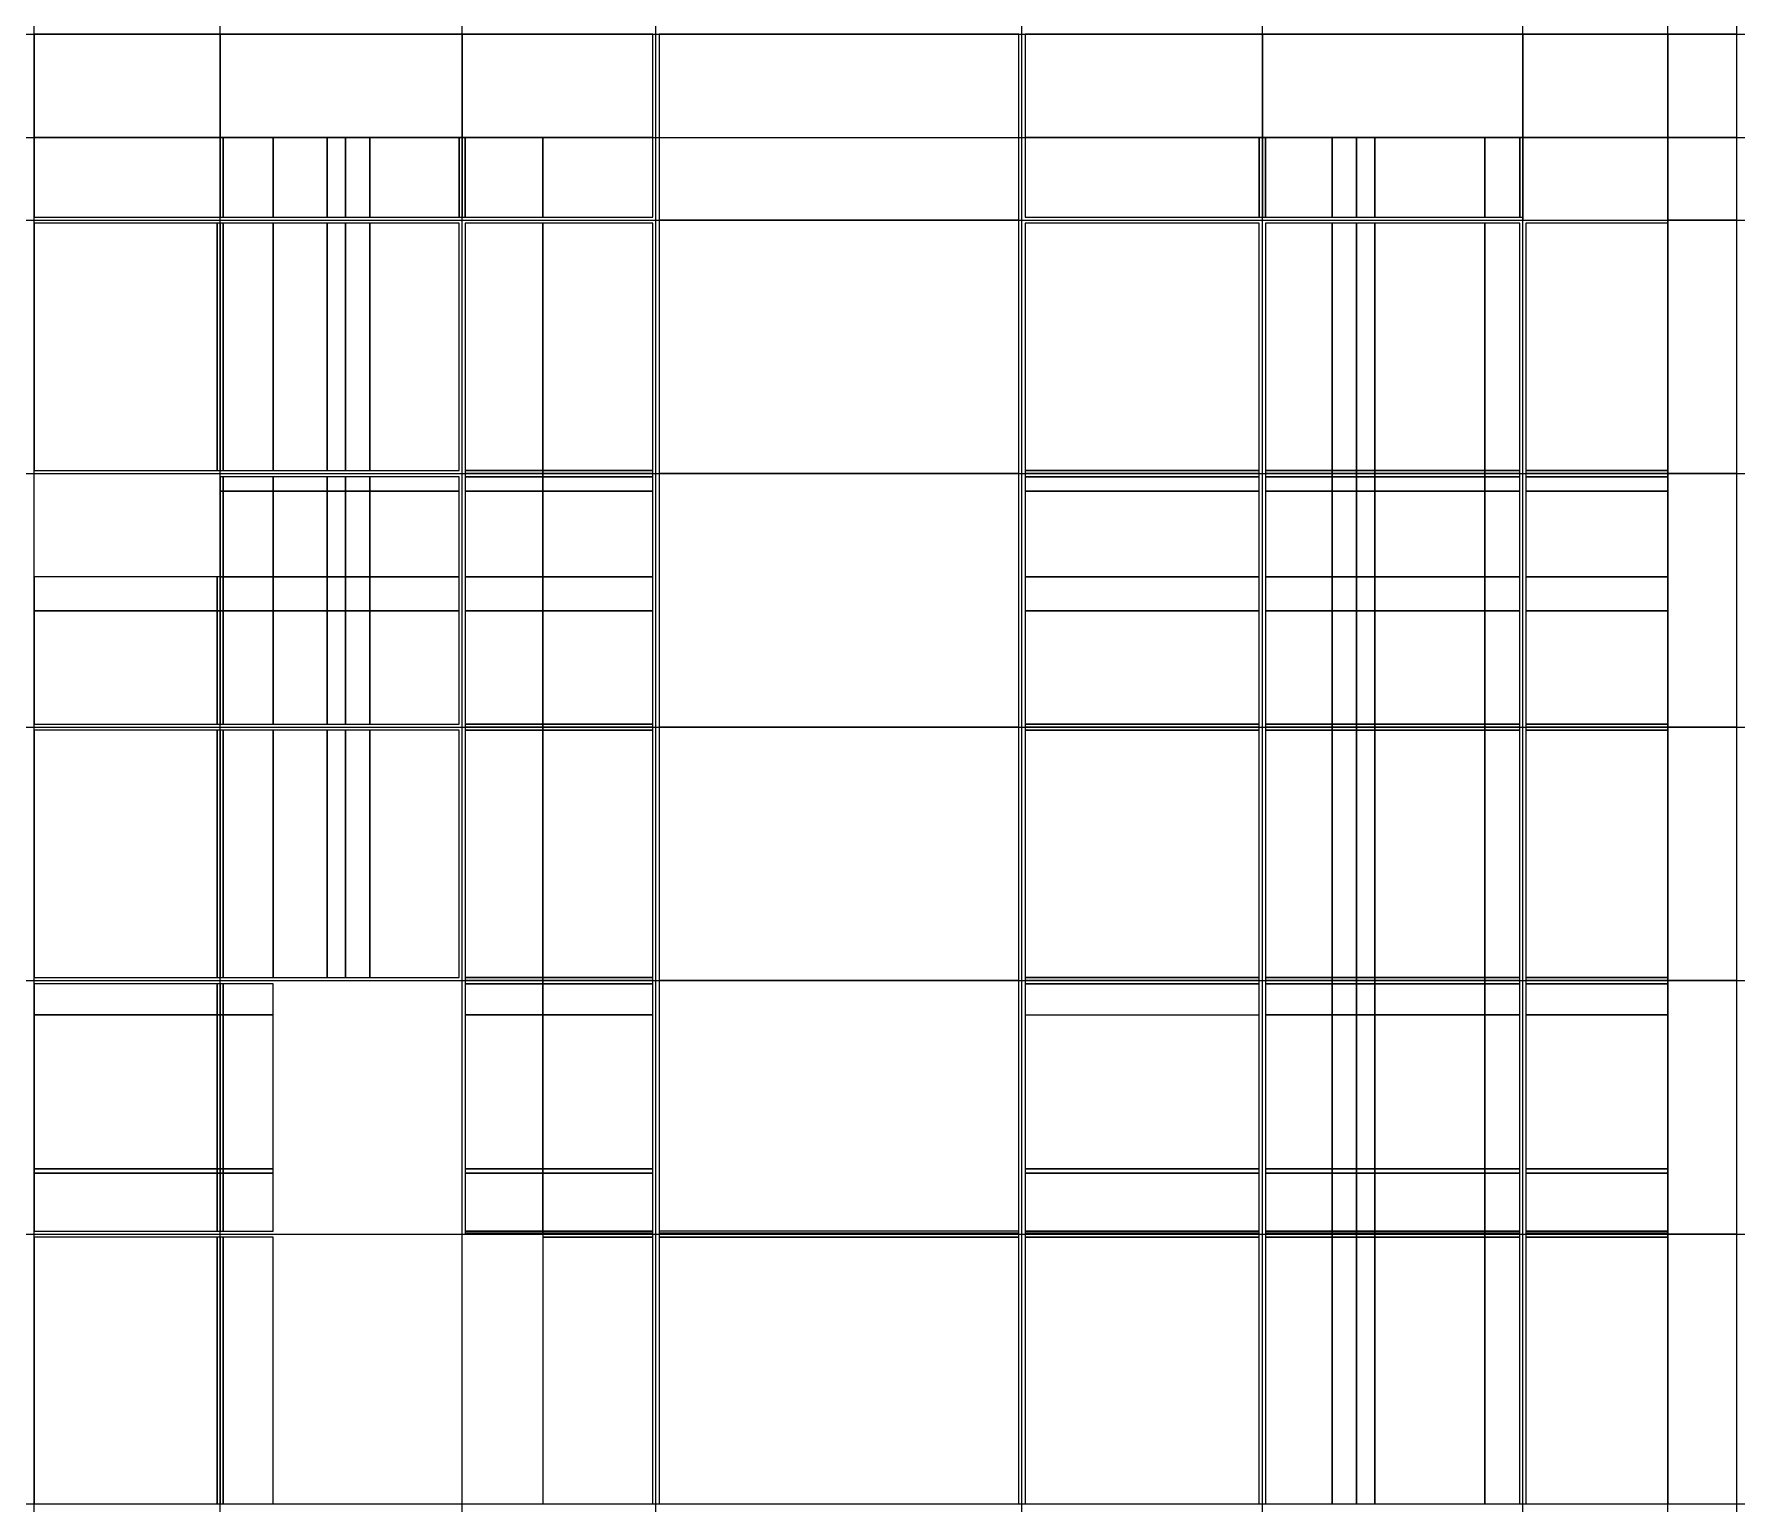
# Model space of a CAD drawing. Extents: x 0 to 55.8, y 0 to 48.2.
import ezdxf

# ---------------------------------------------------------------- set-up
doc = ezdxf.new("R2010")
doc.units = 0
doc.header["$MEASUREMENT"] = 0
doc.layers.add('grid1', color=5, linetype='CONTINUOUS')
doc.layers.add('slabs_blocks', color=1, linetype='CONTINUOUS')

msp = doc.modelspace()

# ---------------------------------------------------------------- linework, layer by layer
at = {"layer": 'grid1', "linetype": 'ByBlock'}
for p, direction in [((20.4708, 48.159, 4.7752), (1, 0)), ((0, 48.159, 4.7752), (0, 1)), ((6.096, 48.159, 4.7752), (0, 1)), ((14.0208, 48.159, 4.7752), (0, 1)), ((20.3708, 48.159, 4.7752), (0, 1)), ((32.3596, 48.159, 4.7752), (0, 1)), ((40.2336, 48.159, 4.7752), (0, 1)), ((48.768, 48.159, 4.7752), (0, 1)), ((53.52, 48.159, 4.7752), (0, 1)), ((55.7784, 0, 4.7752), (0, 1)), ((20.4708, 44.77, 4.7752), (1, 0)), ((20.4708, 42.063, 4.7752), (1, 0)), ((20.4708, 33.757, 4.7752), (1, 0)), ((20.4708, 25.451, 4.7752), (1, 0)), ((20.4708, 17.145, 4.7752), (1, 0)), ((20.4708, 8.839, 4.7752), (1, 0)), ((20.4708, 0, 4.7752), (1, 0))]:
    msp.add_xline(p, direction, dxfattribs=at)
at = {"layer": 'slabs_blocks', "color": 2}
for points in [[(0, 44.77, 4.4196), (6.096, 44.77, 4.4196), (6.096, 48.159, 4.4196), (0, 48.159, 4.4196)], [(6.096, 44.77, 4.4196), (14.0208, 44.77, 4.4196), (14.0208, 48.159, 4.4196), (6.096, 48.159, 4.4196)], [(14.0208, 44.77, 4.4196), (20.2708, 44.77, 4.4196), (20.2708, 48.159, 4.4196), (14.0208, 48.159, 4.4196)], [(20.4708, 42.063, 4.4196), (32.2596, 42.063, 4.4196), (32.2596, 48.159, 4.4196), (20.4708, 48.159, 4.4196)], [(32.4596, 44.77, 4.4196), (40.2336, 44.77, 4.7752), (40.2336, 48.159, 4.4196), (32.4596, 48.159, 4.4196)], [(40.2336, 44.77, 4.7752), (48.768, 44.77, 4.4196), (48.768, 48.159, 4.4196), (40.2336, 48.159, 4.4196)], [(48.768, 44.77, 4.4196), (53.52, 44.77, 4.4196), (53.52, 48.159, 4.4196), (48.768, 48.159, 4.4196)], [(53.52, 44.77, 4.4196), (55.7784, 44.77, 4.4196), (55.7784, 48.159, 4.4196), (53.52, 48.159, 4.4196)], [(48.768, 42.063, 4.4196), (53.52, 42.063, 4.4196), (53.52, 44.77, 4.4196), (48.768, 44.77, 4.4196)], [(53.52, 42.063, 4.4196), (55.7784, 42.063, 4.4196), (55.7784, 44.77, 4.4196), (53.52, 44.77, 4.4196)], [(20.4708, 33.757, 4.4196), (32.2596, 33.757, 4.4196), (32.2596, 42.063, 4.4196), (20.4708, 42.063, 4.4196)], [(53.52, 33.757, 4.4196), (55.7784, 33.757, 4.4196), (55.7784, 42.063, 4.4196), (53.52, 42.063, 4.4196)], [(20.4708, 25.451, 4.4196), (32.2596, 25.451, 4.4196), (32.2596, 33.757, 4.4196), (20.4708, 33.757, 4.4196)], [(53.52, 25.451, 4.4196), (55.7784, 25.451, 4.4196), (55.7784, 33.757, 4.4196), (53.52, 33.757, 4.4196)], [(20.4708, 17.145, 4.4196), (32.2596, 17.145, 4.4196), (32.2596, 25.451, 4.4196), (20.4708, 25.451, 4.4196)], [(53.52, 17.145, 4.4196), (55.7784, 17.145, 4.4196), (55.7784, 25.451, 4.4196), (53.52, 25.451, 4.4196)], [(20.4708, 8.839, 4.4196), (32.2596, 8.839, 4.4196), (32.2596, 17.145, 4.4196), (20.4708, 17.145, 4.4196)], [(53.52, 8.839, 4.4196), (55.7784, 8.839, 4.4196), (55.7784, 17.145, 4.4196), (53.52, 17.145, 4.4196)], [(53.52, 0, 4.4196), (55.7784, 0, 4.4196), (55.7784, 8.839, 4.4196), (53.52, 8.839, 4.4196)]]:
    msp.add_3dface(points, dxfattribs=at)
at = {"layer": 'slabs_blocks', "color": 1}
for points in [[(0, 42.163, 4.7752), (6.096, 42.163, 4.7752), (6.096, 44.77, 4.7752), (0, 44.77, 4.7752)], [(6.096, 42.163, 4.7752), (6.196, 42.163, 4.7752), (6.196, 44.77, 4.7752), (6.096, 44.77, 4.7752)], [(6.196, 42.163, 4.7752), (7.828, 42.163, 4.7752), (7.828, 44.77, 4.7752), (6.196, 44.77, 4.7752)], [(7.828, 42.163, 4.7752), (9.596, 42.163, 4.7752), (9.596, 44.77, 4.7752), (7.828, 44.77, 4.7752)], [(9.596, 42.163, 4.7752), (10.2, 42.163, 4.7752), (10.2, 44.77, 4.7752), (9.596, 44.77, 4.7752)], [(10.2, 42.163, 4.7752), (11, 42.163, 4.7752), (11, 44.77, 4.7752), (10.2, 44.77, 4.7752)], [(11, 42.163, 4.7752), (13.9208, 42.163, 4.7752), (13.9208, 44.77, 4.7752), (11, 44.77, 4.7752)], [(13.9208, 42.163, 4.7752), (14.0208, 42.163, 4.7752), (14.0208, 44.77, 4.7752), (13.9208, 44.77, 4.7752)], [(14.0208, 42.163, 4.7752), (14.1208, 42.163, 4.7752), (14.1208, 44.77, 4.7752), (14.0208, 44.77, 4.7752)], [(14.1208, 42.163, 4.7752), (16.66, 42.163, 4.7752), (16.66, 44.77, 4.7752), (14.1208, 44.77, 4.7752)], [(16.66, 42.163, 4.7752), (20.2708, 42.163, 4.7752), (20.2708, 44.77, 4.7752), (16.66, 44.77, 4.7752)], [(32.4596, 42.163, 4.7752), (40.1336, 42.163, 4.7752), (40.1336, 44.77, 4.7752), (32.4596, 44.77, 4.7752)], [(40.1336, 42.163, 4.7752), (40.2336, 42.163, 4.7752), (40.2336, 44.77, 4.7752), (40.1336, 44.77, 4.7752)], [(40.2336, 42.163, 4.7752), (40.3336, 42.163, 4.7752), (40.3336, 44.77, 4.7752), (40.2336, 44.77, 4.7752)], [(40.3336, 42.163, 4.7752), (42.52, 42.163, 4.7752), (42.52, 44.77, 4.7752), (40.3336, 44.77, 4.7752)], [(42.52, 42.163, 4.7752), (43.32, 42.163, 4.7752), (43.32, 44.77, 4.7752), (42.52, 44.77, 4.7752)], [(43.32, 42.163, 4.7752), (43.92, 42.163, 4.7752), (43.92, 44.77, 4.7752), (43.32, 44.77, 4.7752)], [(43.92, 42.163, 4.7752), (47.52, 42.163, 4.7752), (47.52, 44.77, 4.7752), (43.92, 44.77, 4.7752)], [(47.52, 42.163, 4.7752), (48.668, 42.163, 4.7752), (48.668, 44.77, 4.7752), (47.52, 44.77, 4.7752)], [(48.668, 42.163, 4.7752), (48.768, 42.163, 4.7752), (48.768, 44.77, 4.7752), (48.668, 44.77, 4.7752)], [(0, 33.857, 4.7752), (5.996, 33.857, 4.7752), (5.996, 41.963, 4.7752), (0, 41.963, 4.7752)], [(5.996, 33.857, 4.7752), (6.096, 33.857, 4.7752), (6.096, 41.963, 4.7752), (5.996, 41.963, 4.7752)], [(6.096, 33.857, 4.7752), (6.196, 33.857, 4.7752), (6.196, 41.963, 4.7752), (6.096, 41.963, 4.7752)], [(6.196, 33.857, 4.7752), (7.828, 33.857, 4.7752), (7.828, 41.963, 4.7752), (6.196, 41.963, 4.7752)], [(7.828, 33.857, 4.7752), (9.596, 33.857, 4.7752), (9.596, 41.963, 4.7752), (7.828, 41.963, 4.7752)], [(9.596, 33.857, 4.7752), (10.2, 33.857, 4.7752), (10.2, 41.963, 4.7752), (9.596, 41.963, 4.7752)], [(10.2, 33.857, 4.7752), (11, 33.857, 4.7752), (11, 41.963, 4.7752), (10.2, 41.963, 4.7752)], [(11, 33.857, 4.7752), (13.9208, 33.857, 4.7752), (13.9208, 41.963, 4.7752), (11, 41.963, 4.7752)], [(14.1208, 33.857, 4.7752), (16.66, 33.857, 4.7752), (16.66, 41.963, 4.7752), (14.1208, 41.963, 4.7752)], [(16.66, 33.857, 4.7752), (20.2708, 33.857, 4.7752), (20.2708, 41.963, 4.7752), (16.66, 41.963, 4.7752)], [(32.4596, 33.857, 4.7752), (40.1336, 33.857, 4.7752), (40.1336, 41.963, 4.7752), (32.4596, 41.963, 4.7752)], [(40.3336, 33.857, 4.7752), (42.52, 33.857, 4.7752), (42.52, 41.963, 4.7752), (40.3336, 41.963, 4.7752)], [(42.52, 33.857, 4.7752), (43.32, 33.857, 4.7752), (43.32, 41.963, 4.7752), (42.52, 41.963, 4.7752)], [(43.32, 33.857, 4.7752), (43.92, 33.857, 4.7752), (43.92, 41.963, 4.7752), (43.32, 41.963, 4.7752)], [(43.92, 33.857, 4.7752), (47.52, 33.857, 4.7752), (47.52, 41.963, 4.7752), (43.92, 41.963, 4.7752)], [(47.52, 33.857, 4.7752), (48.668, 33.857, 4.7752), (48.668, 41.963, 4.7752), (47.52, 41.963, 4.7752)], [(48.868, 33.857, 4.7752), (53.52, 33.857, 4.7752), (53.52, 41.963, 4.7752), (48.868, 41.963, 4.7752)], [(6.096, 33.183, 4.7752), (6.196, 33.183, 4.7752), (6.196, 33.657, 4.7752), (6.096, 33.657, 4.7752)], [(6.196, 33.183, 4.7752), (7.828, 33.183, 4.7752), (7.828, 33.657, 4.7752), (6.196, 33.657, 4.7752)], [(7.828, 33.183, 4.7752), (9.596, 33.183, 4.7752), (9.596, 33.657, 4.7752), (7.828, 33.657, 4.7752)], [(9.596, 33.183, 4.7752), (10.2, 33.183, 4.7752), (10.2, 33.657, 4.7752), (9.596, 33.657, 4.7752)], [(10.2, 33.183, 4.7752), (11, 33.183, 4.7752), (11, 33.657, 4.7752), (10.2, 33.657, 4.7752)], [(11, 33.183, 4.7752), (13.9208, 33.183, 4.7752), (13.9208, 33.657, 4.7752), (11, 33.657, 4.7752)], [(14.1208, 33.757, 4.7752), (16.66, 33.757, 4.7752), (16.66, 33.857, 4.7752), (14.1208, 33.857, 4.7752)], [(14.1208, 33.657, 4.7752), (16.66, 33.657, 4.7752), (16.66, 33.757, 4.7752), (14.1208, 33.757, 4.7752)], [(14.1208, 33.183, 4.7752), (16.66, 33.183, 4.7752), (16.66, 33.657, 4.7752), (14.1208, 33.657, 4.7752)], [(16.66, 33.757, 4.7752), (20.2708, 33.757, 4.7752), (20.2708, 33.857, 4.7752), (16.66, 33.857, 4.7752)], [(16.66, 33.657, 4.7752), (20.2708, 33.657, 4.7752), (20.2708, 33.757, 4.7752), (16.66, 33.757, 4.7752)], [(16.66, 33.183, 4.7752), (20.2708, 33.183, 4.7752), (20.2708, 33.657, 4.7752), (16.66, 33.657, 4.7752)], [(32.4596, 33.757, 4.7752), (40.1336, 33.757, 4.7752), (40.1336, 33.857, 4.7752), (32.4596, 33.857, 4.7752)], [(32.4596, 33.657, 4.7752), (40.1336, 33.657, 4.7752), (40.1336, 33.757, 4.7752), (32.4596, 33.757, 4.7752)], [(32.4596, 33.183, 4.7752), (40.1336, 33.183, 4.7752), (40.1336, 33.657, 4.7752), (32.4596, 33.657, 4.7752)], [(40.3336, 33.757, 4.7752), (42.52, 33.757, 4.7752), (42.52, 33.857, 4.7752), (40.3336, 33.857, 4.7752)], [(40.3336, 33.657, 4.7752), (42.52, 33.657, 4.7752), (42.52, 33.757, 4.7752), (40.3336, 33.757, 4.7752)], [(40.3336, 33.183, 4.7752), (42.52, 33.183, 4.7752), (42.52, 33.657, 4.7752), (40.3336, 33.657, 4.7752)], [(42.52, 33.757, 4.7752), (43.32, 33.757, 4.7752), (43.32, 33.857, 4.7752), (42.52, 33.857, 4.7752)], [(42.52, 33.657, 4.7752), (43.32, 33.657, 4.7752), (43.32, 33.757, 4.7752), (42.52, 33.757, 4.7752)], [(42.52, 33.183, 4.7752), (43.32, 33.183, 4.7752), (43.32, 33.657, 4.7752), (42.52, 33.657, 4.7752)], [(43.32, 33.757, 4.7752), (43.92, 33.757, 4.7752), (43.92, 33.857, 4.7752), (43.32, 33.857, 4.7752)], [(43.32, 33.657, 4.7752), (43.92, 33.657, 4.7752), (43.92, 33.757, 4.7752), (43.32, 33.757, 4.7752)], [(43.32, 33.183, 4.7752), (43.92, 33.183, 4.7752), (43.92, 33.657, 4.7752), (43.32, 33.657, 4.7752)], [(43.92, 33.757, 4.7752), (47.52, 33.757, 4.7752), (47.52, 33.857, 4.7752), (43.92, 33.857, 4.7752)], [(43.92, 33.657, 4.7752), (47.52, 33.657, 4.7752), (47.52, 33.757, 4.7752), (43.92, 33.757, 4.7752)], [(43.92, 33.183, 4.7752), (47.52, 33.183, 4.7752), (47.52, 33.657, 4.7752), (43.92, 33.657, 4.7752)], [(47.52, 33.757, 4.7752), (48.668, 33.757, 4.7752), (48.668, 33.857, 4.7752), (47.52, 33.857, 4.7752)], [(47.52, 33.657, 4.7752), (48.668, 33.657, 4.7752), (48.668, 33.757, 4.7752), (47.52, 33.757, 4.7752)], [(47.52, 33.183, 4.7752), (48.668, 33.183, 4.7752), (48.668, 33.657, 4.7752), (47.52, 33.657, 4.7752)], [(48.868, 33.757, 4.7752), (53.52, 33.757, 4.7752), (53.52, 33.857, 4.7752), (48.868, 33.857, 4.7752)], [(48.868, 33.657, 4.7752), (53.52, 33.657, 4.7752), (53.52, 33.757, 4.7752), (48.868, 33.757, 4.7752)], [(48.868, 33.183, 4.7752), (53.52, 33.183, 4.7752), (53.52, 33.657, 4.7752), (48.868, 33.657, 4.7752)], [(6.096, 30.373, 4.7752), (6.196, 30.373, 4.7752), (6.196, 33.183, 4.7752), (6.096, 33.183, 4.7752)], [(6.196, 30.373, 4.7752), (7.828, 30.373, 4.7752), (7.828, 33.183, 4.7752), (6.196, 33.183, 4.7752)], [(7.828, 30.373, 4.7752), (9.596, 30.373, 4.7752), (9.596, 33.183, 4.7752), (7.828, 33.183, 4.7752)], [(9.596, 30.373, 4.7752), (10.2, 30.373, 4.7752), (10.2, 33.183, 4.7752), (9.596, 33.183, 4.7752)], [(10.2, 30.373, 4.7752), (11, 30.373, 4.7752), (11, 33.183, 4.7752), (10.2, 33.183, 4.7752)], [(11, 30.373, 4.7752), (13.9208, 30.373, 4.7752), (13.9208, 33.183, 4.7752), (11, 33.183, 4.7752)], [(14.1208, 30.373, 4.7752), (16.66, 30.373, 4.7752), (16.66, 33.183, 4.7752), (14.1208, 33.183, 4.7752)], [(16.66, 30.373, 4.7752), (20.2708, 30.373, 4.7752), (20.2708, 33.183, 4.7752), (16.66, 33.183, 4.7752)], [(32.4596, 30.373, 4.7752), (40.1336, 30.373, 4.7752), (40.1336, 33.183, 4.7752), (32.4596, 33.183, 4.7752)], [(40.3336, 30.373, 4.7752), (42.52, 30.373, 4.7752), (42.52, 33.183, 4.7752), (40.3336, 33.183, 4.7752)], [(42.52, 30.373, 4.7752), (43.32, 30.373, 4.7752), (43.32, 33.183, 4.7752), (42.52, 33.183, 4.7752)], [(43.32, 30.373, 4.7752), (43.92, 30.373, 4.7752), (43.92, 33.183, 4.7752), (43.32, 33.183, 4.7752)], [(43.92, 30.373, 4.7752), (47.52, 30.373, 4.7752), (47.52, 33.183, 4.7752), (43.92, 33.183, 4.7752)], [(47.52, 30.373, 4.7752), (48.668, 30.373, 4.7752), (48.668, 33.183, 4.7752), (47.52, 33.183, 4.7752)], [(48.868, 30.373, 4.7752), (53.52, 30.373, 4.7752), (53.52, 33.183, 4.7752), (48.868, 33.183, 4.7752)], [(0, 29.257, 4.7752), (5.996, 29.257, 4.7752), (5.996, 30.373, 4.7752), (0, 30.373, 4.7752)], [(5.996, 29.257, 4.7752), (6.096, 29.257, 4.7752), (6.096, 30.373, 4.7752), (5.996, 30.373, 4.7752)], [(6.096, 29.257, 4.7752), (6.196, 29.257, 4.7752), (6.196, 30.373, 4.7752), (6.096, 30.373, 4.7752)], [(6.196, 29.257, 4.7752), (7.828, 29.257, 4.7752), (7.828, 30.373, 4.7752), (6.196, 30.373, 4.7752)], [(7.828, 29.257, 4.7752), (9.596, 29.257, 4.7752), (9.596, 30.373, 4.7752), (7.828, 30.373, 4.7752)], [(9.596, 29.257, 4.7752), (10.2, 29.257, 4.7752), (10.2, 30.373, 4.7752), (9.596, 30.373, 4.7752)], [(10.2, 29.257, 4.7752), (11, 29.257, 4.7752), (11, 30.373, 4.7752), (10.2, 30.373, 4.7752)], [(11, 29.257, 4.7752), (13.9208, 29.257, 4.7752), (13.9208, 30.373, 4.7752), (11, 30.373, 4.7752)], [(14.1208, 29.257, 4.7752), (16.66, 29.257, 4.7752), (16.66, 30.373, 4.7752), (14.1208, 30.373, 4.7752)], [(16.66, 29.257, 4.7752), (20.2708, 29.257, 4.7752), (20.2708, 30.373, 4.7752), (16.66, 30.373, 4.7752)], [(32.4596, 29.257, 4.7752), (40.1336, 29.257, 4.7752), (40.1336, 30.373, 4.7752), (32.4596, 30.373, 4.7752)], [(40.3336, 29.257, 4.7752), (42.52, 29.257, 4.7752), (42.52, 30.373, 4.7752), (40.3336, 30.373, 4.7752)], [(42.52, 29.257, 4.7752), (43.32, 29.257, 4.7752), (43.32, 30.373, 4.7752), (42.52, 30.373, 4.7752)], [(43.32, 29.257, 4.7752), (43.92, 29.257, 4.7752), (43.92, 30.373, 4.7752), (43.32, 30.373, 4.7752)], [(43.92, 29.257, 4.7752), (47.52, 29.257, 4.7752), (47.52, 30.373, 4.7752), (43.92, 30.373, 4.7752)], [(47.52, 29.257, 4.7752), (48.668, 29.257, 4.7752), (48.668, 30.373, 4.7752), (47.52, 30.373, 4.7752)], [(48.868, 29.257, 4.7752), (53.52, 29.257, 4.7752), (53.52, 30.373, 4.7752), (48.868, 30.373, 4.7752)], [(0, 25.551, 4.7752), (5.996, 25.551, 4.7752), (5.996, 29.257, 4.7752), (0, 29.257, 4.7752)], [(5.996, 25.551, 4.7752), (6.096, 25.551, 4.7752), (6.096, 29.257, 4.7752), (5.996, 29.257, 4.7752)], [(6.096, 25.551, 4.7752), (6.196, 25.551, 4.7752), (6.196, 29.257, 4.7752), (6.096, 29.257, 4.7752)], [(6.196, 25.551, 4.7752), (7.828, 25.551, 4.7752), (7.828, 29.257, 4.7752), (6.196, 29.257, 4.7752)], [(7.828, 25.551, 4.7752), (9.596, 25.551, 4.7752), (9.596, 29.257, 4.7752), (7.828, 29.257, 4.7752)], [(9.596, 25.551, 4.7752), (10.2, 25.551, 4.7752), (10.2, 29.257, 4.7752), (9.596, 29.257, 4.7752)], [(10.2, 25.551, 4.7752), (11, 25.551, 4.7752), (11, 29.257, 4.7752), (10.2, 29.257, 4.7752)], [(11, 25.551, 4.7752), (13.9208, 25.551, 4.7752), (13.9208, 29.257, 4.7752), (11, 29.257, 4.7752)], [(14.1208, 25.551, 4.7752), (16.66, 25.551, 4.7752), (16.66, 29.257, 4.7752), (14.1208, 29.257, 4.7752)], [(16.66, 25.551, 4.7752), (20.2708, 25.551, 4.7752), (20.2708, 29.257, 4.7752), (16.66, 29.257, 4.7752)], [(32.4596, 25.551, 4.7752), (40.1336, 25.551, 4.7752), (40.1336, 29.257, 4.7752), (32.4596, 29.257, 4.7752)], [(40.3336, 25.551, 4.7752), (42.52, 25.551, 4.7752), (42.52, 29.257, 4.7752), (40.3336, 29.257, 4.7752)], [(42.52, 25.551, 4.7752), (43.32, 25.551, 4.7752), (43.32, 29.257, 4.7752), (42.52, 29.257, 4.7752)], [(43.32, 25.551, 4.7752), (43.92, 25.551, 4.7752), (43.92, 29.257, 4.7752), (43.32, 29.257, 4.7752)], [(43.92, 25.551, 4.7752), (47.52, 25.551, 4.7752), (47.52, 29.257, 4.7752), (43.92, 29.257, 4.7752)], [(47.52, 25.551, 4.7752), (48.668, 25.551, 4.7752), (48.668, 29.257, 4.7752), (47.52, 29.257, 4.7752)], [(48.868, 25.551, 4.7752), (53.52, 25.551, 4.7752), (53.52, 29.257, 4.7752), (48.868, 29.257, 4.7752)], [(0, 17.245, 4.7752), (5.996, 17.245, 4.7752), (5.996, 25.351, 4.7752), (0, 25.351, 4.7752)], [(5.996, 17.245, 4.7752), (6.096, 17.245, 4.7752), (6.096, 25.351, 4.7752), (5.996, 25.351, 4.7752)], [(6.096, 17.245, 4.7752), (6.196, 17.245, 4.7752), (6.196, 25.351, 4.7752), (6.096, 25.351, 4.7752)], [(6.196, 17.245, 4.7752), (7.828, 17.245, 4.7752), (7.828, 25.351, 4.7752), (6.196, 25.351, 4.7752)], [(7.828, 17.245, 4.7752), (9.596, 17.245, 4.7752), (9.596, 25.351, 4.7752), (7.828, 25.351, 4.7752)], [(9.596, 17.245, 4.7752), (10.2, 17.245, 4.7752), (10.2, 25.351, 4.7752), (9.596, 25.351, 4.7752)], [(10.2, 17.245, 4.7752), (11, 17.245, 4.7752), (11, 25.351, 4.7752), (10.2, 25.351, 4.7752)], [(11, 17.245, 4.7752), (13.9208, 17.245, 4.7752), (13.9208, 25.351, 4.7752), (11, 25.351, 4.7752)], [(14.1208, 25.451, 4.7752), (16.66, 25.451, 4.7752), (16.66, 25.551, 4.7752), (14.1208, 25.551, 4.7752)], [(14.1208, 25.351, 4.7752), (16.66, 25.351, 4.7752), (16.66, 25.451, 4.7752), (14.1208, 25.451, 4.7752)], [(14.1208, 17.245, 4.7752), (16.66, 17.245, 4.7752), (16.66, 25.351, 4.7752), (14.1208, 25.351, 4.7752)], [(16.66, 25.451, 4.7752), (20.2708, 25.451, 4.7752), (20.2708, 25.551, 4.7752), (16.66, 25.551, 4.7752)], [(16.66, 25.351, 4.7752), (20.2708, 25.351, 4.7752), (20.2708, 25.451, 4.7752), (16.66, 25.451, 4.7752)], [(16.66, 17.245, 4.7752), (20.2708, 17.245, 4.7752), (20.2708, 25.351, 4.7752), (16.66, 25.351, 4.7752)], [(32.4596, 25.451, 4.7752), (40.1336, 25.451, 4.7752), (40.1336, 25.551, 4.7752), (32.4596, 25.551, 4.7752)], [(32.4596, 25.351, 4.7752), (40.1336, 25.351, 4.7752), (40.1336, 25.451, 4.7752), (32.4596, 25.451, 4.7752)], [(32.4596, 17.245, 4.7752), (40.1336, 17.245, 4.7752), (40.1336, 25.351, 4.7752), (32.4596, 25.351, 4.7752)], [(40.3336, 25.451, 4.7752), (42.52, 25.451, 4.7752), (42.52, 25.551, 4.7752), (40.3336, 25.551, 4.7752)], [(40.3336, 25.351, 4.7752), (42.52, 25.351, 4.7752), (42.52, 25.451, 4.7752), (40.3336, 25.451, 4.7752)], [(40.3336, 17.245, 4.7752), (42.52, 17.245, 4.7752), (42.52, 25.351, 4.7752), (40.3336, 25.351, 4.7752)], [(42.52, 25.451, 4.7752), (43.32, 25.451, 4.7752), (43.32, 25.551, 4.7752), (42.52, 25.551, 4.7752)], [(42.52, 25.351, 4.7752), (43.32, 25.351, 4.7752), (43.32, 25.451, 4.7752), (42.52, 25.451, 4.7752)], [(42.52, 17.245, 4.7752), (43.32, 17.245, 4.7752), (43.32, 25.351, 4.7752), (42.52, 25.351, 4.7752)], [(43.32, 25.451, 4.7752), (43.92, 25.451, 4.7752), (43.92, 25.551, 4.7752), (43.32, 25.551, 4.7752)], [(43.32, 25.351, 4.7752), (43.92, 25.351, 4.7752), (43.92, 25.451, 4.7752), (43.32, 25.451, 4.7752)], [(43.32, 17.245, 4.7752), (43.92, 17.245, 4.7752), (43.92, 25.351, 4.7752), (43.32, 25.351, 4.7752)], [(43.92, 25.451, 4.7752), (47.52, 25.451, 4.7752), (47.52, 25.551, 4.7752), (43.92, 25.551, 4.7752)], [(43.92, 25.351, 4.7752), (47.52, 25.351, 4.7752), (47.52, 25.451, 4.7752), (43.92, 25.451, 4.7752)], [(43.92, 17.245, 4.7752), (47.52, 17.245, 4.7752), (47.52, 25.351, 4.7752), (43.92, 25.351, 4.7752)], [(47.52, 25.451, 4.7752), (48.668, 25.451, 4.7752), (48.668, 25.551, 4.7752), (47.52, 25.551, 4.7752)], [(47.52, 25.351, 4.7752), (48.668, 25.351, 4.7752), (48.668, 25.451, 4.7752), (47.52, 25.451, 4.7752)], [(47.52, 17.245, 4.7752), (48.668, 17.245, 4.7752), (48.668, 25.351, 4.7752), (47.52, 25.351, 4.7752)], [(48.868, 25.451, 4.7752), (53.52, 25.451, 4.7752), (53.52, 25.551, 4.7752), (48.868, 25.551, 4.7752)], [(48.868, 25.351, 4.7752), (53.52, 25.351, 4.7752), (53.52, 25.451, 4.7752), (48.868, 25.451, 4.7752)], [(48.868, 17.245, 4.7752), (53.52, 17.245, 4.7752), (53.52, 25.351, 4.7752), (48.868, 25.351, 4.7752)], [(0, 16.02, 4.7752), (5.996, 16.02, 4.7752), (5.996, 17.045, 4.7752), (0, 17.045, 4.7752)], [(5.996, 16.02, 4.7752), (6.096, 16.02, 4.7752), (6.096, 17.045, 4.7752), (5.996, 17.045, 4.7752)], [(6.096, 16.02, 4.7752), (6.196, 16.02, 4.7752), (6.196, 17.045, 4.7752), (6.096, 17.045, 4.7752)], [(6.196, 16.02, 4.7752), (7.828, 16.02, 4.7752), (7.828, 17.045, 4.7752), (6.196, 17.045, 4.7752)], [(14.1208, 17.145, 4.7752), (16.66, 17.145, 4.7752), (16.66, 17.245, 4.7752), (14.1208, 17.245, 4.7752)], [(14.1208, 17.045, 4.7752), (16.66, 17.045, 4.7752), (16.66, 17.145, 4.7752), (14.1208, 17.145, 4.7752)], [(14.1208, 16.02, 4.7752), (16.66, 16.02, 4.7752), (16.66, 17.045, 4.7752), (14.1208, 17.045, 4.7752)], [(16.66, 17.145, 4.7752), (20.2708, 17.145, 4.7752), (20.2708, 17.245, 4.7752), (16.66, 17.245, 4.7752)], [(16.66, 17.045, 4.7752), (20.2708, 17.045, 4.7752), (20.2708, 17.145, 4.7752), (16.66, 17.145, 4.7752)], [(16.66, 16.02, 4.7752), (20.2708, 16.02, 4.7752), (20.2708, 17.045, 4.7752), (16.66, 17.045, 4.7752)], [(32.4596, 17.145, 4.7752), (40.1336, 17.145, 4.7752), (40.1336, 17.245, 4.7752), (32.4596, 17.245, 4.7752)], [(32.4596, 10.975, 4.7752), (40.1336, 10.975, 4.7752), (40.1336, 17.145, 4.7752), (32.4596, 17.145, 4.7752)], [(32.4596, 17.045, 4.7752), (40.1336, 17.045, 4.7752), (40.1336, 17.145, 4.7752), (32.4596, 17.145, 4.7752)], [(32.4596, 16.02, 4.7752), (40.1336, 16.02, 4.7752), (40.1336, 17.045, 4.7752), (32.4596, 17.045, 4.7752)], [(40.3336, 17.145, 4.7752), (42.52, 17.145, 4.7752), (42.52, 17.245, 4.7752), (40.3336, 17.245, 4.7752)], [(40.3336, 17.045, 4.7752), (42.52, 17.045, 4.7752), (42.52, 17.145, 4.7752), (40.3336, 17.145, 4.7752)], [(40.3336, 16.02, 4.7752), (42.52, 16.02, 4.7752), (42.52, 17.045, 4.7752), (40.3336, 17.045, 4.7752)], [(42.52, 17.145, 4.7752), (43.32, 17.145, 4.7752), (43.32, 17.245, 4.7752), (42.52, 17.245, 4.7752)], [(42.52, 17.045, 4.7752), (43.32, 17.045, 4.7752), (43.32, 17.145, 4.7752), (42.52, 17.145, 4.7752)], [(42.52, 16.02, 4.7752), (43.32, 16.02, 4.7752), (43.32, 17.045, 4.7752), (42.52, 17.045, 4.7752)], [(43.32, 17.145, 4.7752), (43.92, 17.145, 4.7752), (43.92, 17.245, 4.7752), (43.32, 17.245, 4.7752)], [(43.32, 17.045, 4.7752), (43.92, 17.045, 4.7752), (43.92, 17.145, 4.7752), (43.32, 17.145, 4.7752)], [(43.32, 16.02, 4.7752), (43.92, 16.02, 4.7752), (43.92, 17.045, 4.7752), (43.32, 17.045, 4.7752)], [(43.92, 17.145, 4.7752), (47.52, 17.145, 4.7752), (47.52, 17.245, 4.7752), (43.92, 17.245, 4.7752)], [(43.92, 17.045, 4.7752), (47.52, 17.045, 4.7752), (47.52, 17.145, 4.7752), (43.92, 17.145, 4.7752)], [(43.92, 16.02, 4.7752), (47.52, 16.02, 4.7752), (47.52, 17.045, 4.7752), (43.92, 17.045, 4.7752)], [(47.52, 17.145, 4.7752), (48.668, 17.145, 4.7752), (48.668, 17.245, 4.7752), (47.52, 17.245, 4.7752)], [(47.52, 17.045, 4.7752), (48.668, 17.045, 4.7752), (48.668, 17.145, 4.7752), (47.52, 17.145, 4.7752)], [(47.52, 16.02, 4.7752), (48.668, 16.02, 4.7752), (48.668, 17.045, 4.7752), (47.52, 17.045, 4.7752)], [(48.868, 17.145, 4.7752), (53.52, 17.145, 4.7752), (53.52, 17.245, 4.7752), (48.868, 17.245, 4.7752)], [(48.868, 17.045, 4.7752), (53.52, 17.045, 4.7752), (53.52, 17.145, 4.7752), (48.868, 17.145, 4.7752)], [(48.868, 16.02, 4.7752), (53.52, 16.02, 4.7752), (53.52, 17.045, 4.7752), (48.868, 17.045, 4.7752)], [(0, 10.975, 4.7752), (5.996, 10.975, 4.7752), (5.996, 16.02, 4.7752), (0, 16.02, 4.7752)], [(5.996, 10.975, 4.7752), (6.096, 10.975, 4.7752), (6.096, 16.02, 4.7752), (5.996, 16.02, 4.7752)], [(6.096, 10.975, 4.7752), (6.196, 10.975, 4.7752), (6.196, 16.02, 4.7752), (6.096, 16.02, 4.7752)], [(6.196, 10.975, 4.7752), (7.828, 10.975, 4.7752), (7.828, 16.02, 4.7752), (6.196, 16.02, 4.7752)], [(14.1208, 10.975, 4.7752), (16.66, 10.975, 4.7752), (16.66, 16.02, 4.7752), (14.1208, 16.02, 4.7752)], [(16.66, 10.975, 4.7752), (20.2708, 10.975, 4.7752), (20.2708, 16.02, 4.7752), (16.66, 16.02, 4.7752)], [(40.3336, 10.975, 4.7752), (42.52, 10.975, 4.7752), (42.52, 16.02, 4.7752), (40.3336, 16.02, 4.7752)], [(42.52, 10.975, 4.7752), (43.32, 10.975, 4.7752), (43.32, 16.02, 4.7752), (42.52, 16.02, 4.7752)], [(43.32, 10.975, 4.7752), (43.92, 10.975, 4.7752), (43.92, 16.02, 4.7752), (43.32, 16.02, 4.7752)], [(43.92, 10.975, 4.7752), (47.52, 10.975, 4.7752), (47.52, 16.02, 4.7752), (43.92, 16.02, 4.7752)], [(47.52, 10.975, 4.7752), (48.668, 10.975, 4.7752), (48.668, 16.02, 4.7752), (47.52, 16.02, 4.7752)], [(48.868, 10.975, 4.7752), (53.52, 10.975, 4.7752), (53.52, 16.02, 4.7752), (48.868, 16.02, 4.7752)], [(0, 10.839, 4.7752), (5.996, 10.839, 4.7752), (5.996, 10.975, 4.7752), (0, 10.975, 4.7752)], [(0, 8.939, 4.7752), (5.996, 8.939, 4.7752), (5.996, 10.839, 4.7752), (0, 10.839, 4.7752)], [(5.996, 10.839, 4.7752), (6.096, 10.839, 4.7752), (6.096, 10.975, 4.7752), (5.996, 10.975, 4.7752)], [(5.996, 8.939, 4.7752), (6.096, 8.939, 4.7752), (6.096, 10.839, 4.7752), (5.996, 10.839, 4.7752)], [(6.096, 10.839, 4.7752), (6.196, 10.839, 4.7752), (6.196, 10.975, 4.7752), (6.096, 10.975, 4.7752)], [(6.096, 8.939, 4.7752), (6.196, 8.939, 4.7752), (6.196, 10.839, 4.7752), (6.096, 10.839, 4.7752)], [(6.196, 10.839, 4.7752), (7.828, 10.839, 4.7752), (7.828, 10.975, 4.7752), (6.196, 10.975, 4.7752)], [(6.196, 8.939, 4.7752), (7.828, 8.939, 4.7752), (7.828, 10.839, 4.7752), (6.196, 10.839, 4.7752)], [(14.1208, 10.839, 4.7752), (16.66, 10.839, 4.7752), (16.66, 10.975, 4.7752), (14.1208, 10.975, 4.7752)], [(14.1208, 8.939, 4.7752), (16.66, 8.939, 4.7752), (16.66, 10.839, 4.7752), (14.1208, 10.839, 4.7752)], [(16.66, 10.839, 4.7752), (20.2708, 10.839, 4.7752), (20.2708, 10.975, 4.7752), (16.66, 10.975, 4.7752)], [(16.66, 8.939, 4.7752), (20.2708, 8.939, 4.7752), (20.2708, 10.839, 4.7752), (16.66, 10.839, 4.7752)], [(32.4596, 10.839, 4.7752), (40.1336, 10.839, 4.7752), (40.1336, 10.975, 4.7752), (32.4596, 10.975, 4.7752)], [(32.4596, 8.939, 4.7752), (40.1336, 8.939, 4.7752), (40.1336, 10.839, 4.7752), (32.4596, 10.839, 4.7752)], [(40.3336, 10.839, 4.7752), (42.52, 10.839, 4.7752), (42.52, 10.975, 4.7752), (40.3336, 10.975, 4.7752)], [(40.3336, 8.939, 4.7752), (42.52, 8.939, 4.7752), (42.52, 10.839, 4.7752), (40.3336, 10.839, 4.7752)], [(42.52, 10.839, 4.7752), (43.32, 10.839, 4.7752), (43.32, 10.975, 4.7752), (42.52, 10.975, 4.7752)], [(42.52, 8.939, 4.7752), (43.32, 8.939, 4.7752), (43.32, 10.839, 4.7752), (42.52, 10.839, 4.7752)], [(43.32, 10.839, 4.7752), (43.92, 10.839, 4.7752), (43.92, 10.975, 4.7752), (43.32, 10.975, 4.7752)], [(43.32, 8.939, 4.7752), (43.92, 8.939, 4.7752), (43.92, 10.839, 4.7752), (43.32, 10.839, 4.7752)], [(43.92, 10.839, 4.7752), (47.52, 10.839, 4.7752), (47.52, 10.975, 4.7752), (43.92, 10.975, 4.7752)], [(43.92, 8.939, 4.7752), (47.52, 8.939, 4.7752), (47.52, 10.839, 4.7752), (43.92, 10.839, 4.7752)], [(47.52, 10.839, 4.7752), (48.668, 10.839, 4.7752), (48.668, 10.975, 4.7752), (47.52, 10.975, 4.7752)], [(47.52, 8.939, 4.7752), (48.668, 8.939, 4.7752), (48.668, 10.839, 4.7752), (47.52, 10.839, 4.7752)], [(48.868, 10.839, 4.7752), (53.52, 10.839, 4.7752), (53.52, 10.975, 4.7752), (48.868, 10.975, 4.7752)], [(48.868, 8.939, 4.7752), (53.52, 8.939, 4.7752), (53.52, 10.839, 4.7752), (48.868, 10.839, 4.7752)], [(14.1208, 8.875, 4.7752), (16.66, 8.875, 4.7752), (16.66, 8.939, 4.7752), (14.1208, 8.939, 4.7752)], [(16.66, 8.875, 4.7752), (20.2708, 8.875, 4.7752), (20.2708, 8.939, 4.7752), (16.66, 8.939, 4.7752)], [(20.4708, 8.875, 4.7752), (32.2596, 8.875, 4.7752), (32.2596, 8.939, 4.7752), (20.4708, 8.939, 4.7752)], [(32.4596, 8.875, 4.7752), (40.1336, 8.875, 4.7752), (40.1336, 8.939, 4.7752), (32.4596, 8.939, 4.7752)], [(40.3336, 8.875, 4.7752), (42.52, 8.875, 4.7752), (42.52, 8.939, 4.7752), (40.3336, 8.939, 4.7752)], [(42.52, 8.875, 4.7752), (43.32, 8.875, 4.7752), (43.32, 8.939, 4.7752), (42.52, 8.939, 4.7752)], [(43.32, 8.875, 4.7752), (43.92, 8.875, 4.7752), (43.92, 8.939, 4.7752), (43.32, 8.939, 4.7752)], [(43.92, 8.875, 4.7752), (47.52, 8.875, 4.7752), (47.52, 8.939, 4.7752), (43.92, 8.939, 4.7752)], [(47.52, 8.875, 4.7752), (48.668, 8.875, 4.7752), (48.668, 8.939, 4.7752), (47.52, 8.939, 4.7752)], [(48.868, 8.875, 4.7752), (53.52, 8.875, 4.7752), (53.52, 8.939, 4.7752), (48.868, 8.939, 4.7752)], [(0, 0, 4.7752), (5.996, 0, 4.7752), (5.996, 8.739, 4.7752), (0, 8.739, 4.7752)], [(5.996, 0, 4.7752), (6.096, 0, 4.7752), (6.096, 8.739, 4.7752), (5.996, 8.739, 4.7752)], [(6.096, 0, 4.7752), (6.196, 0, 4.7752), (6.196, 8.739, 4.7752), (6.096, 8.739, 4.7752)], [(6.196, 0, 4.7752), (7.828, 0, 4.7752), (7.828, 8.739, 4.7752), (6.196, 8.739, 4.7752)], [(14.1208, 8.839, 4.7752), (16.66, 8.839, 4.7752), (16.66, 8.875, 4.7752), (14.1208, 8.875, 4.7752)], [(16.66, 8.839, 4.7752), (20.2708, 8.839, 4.7752), (20.2708, 8.875, 4.7752), (16.66, 8.875, 4.7752)], [(16.66, 8.739, 4.7752), (20.2708, 8.739, 4.7752), (20.2708, 8.839, 4.7752), (16.66, 8.839, 4.7752)], [(16.66, 0, 4.7752), (20.2708, 0, 4.7752), (20.2708, 8.739, 4.7752), (16.66, 8.739, 4.7752)], [(20.4708, 8.839, 4.7752), (32.2596, 8.839, 4.7752), (32.2596, 8.875, 4.7752), (20.4708, 8.875, 4.7752)], [(20.4708, 8.739, 4.7752), (32.2596, 8.739, 4.7752), (32.2596, 8.839, 4.7752), (20.4708, 8.839, 4.7752)], [(20.4708, 0, 4.7752), (32.2596, 0, 4.7752), (32.2596, 8.739, 4.7752), (20.4708, 8.739, 4.7752)], [(32.4596, 8.839, 4.7752), (40.1336, 8.839, 4.7752), (40.1336, 8.875, 4.7752), (32.4596, 8.875, 4.7752)], [(32.4596, 8.739, 4.7752), (40.1336, 8.739, 4.7752), (40.1336, 8.839, 4.7752), (32.4596, 8.839, 4.7752)], [(32.4596, 0, 4.7752), (40.1336, 0, 4.7752), (40.1336, 8.739, 4.7752), (32.4596, 8.739, 4.7752)], [(40.3336, 8.839, 4.7752), (42.52, 8.839, 4.7752), (42.52, 8.875, 4.7752), (40.3336, 8.875, 4.7752)], [(40.3336, 8.739, 4.7752), (42.52, 8.739, 4.7752), (42.52, 8.839, 4.7752), (40.3336, 8.839, 4.7752)], [(40.3336, 0, 4.7752), (42.52, 0, 4.7752), (42.52, 8.739, 4.7752), (40.3336, 8.739, 4.7752)], [(42.52, 8.839, 4.7752), (43.32, 8.839, 4.7752), (43.32, 8.875, 4.7752), (42.52, 8.875, 4.7752)], [(42.52, 8.739, 4.7752), (43.32, 8.739, 4.7752), (43.32, 8.839, 4.7752), (42.52, 8.839, 4.7752)], [(42.52, 0, 4.7752), (43.32, 0, 4.7752), (43.32, 8.739, 4.7752), (42.52, 8.739, 4.7752)], [(43.32, 8.839, 4.7752), (43.92, 8.839, 4.7752), (43.92, 8.875, 4.7752), (43.32, 8.875, 4.7752)], [(43.32, 8.739, 4.7752), (43.92, 8.739, 4.7752), (43.92, 8.839, 4.7752), (43.32, 8.839, 4.7752)], [(43.32, 0, 4.7752), (43.92, 0, 4.7752), (43.92, 8.739, 4.7752), (43.32, 8.739, 4.7752)], [(43.92, 8.839, 4.7752), (47.52, 8.839, 4.7752), (47.52, 8.875, 4.7752), (43.92, 8.875, 4.7752)], [(43.92, 8.739, 4.7752), (47.52, 8.739, 4.7752), (47.52, 8.839, 4.7752), (43.92, 8.839, 4.7752)], [(43.92, 0, 4.7752), (47.52, 0, 4.7752), (47.52, 8.739, 4.7752), (43.92, 8.739, 4.7752)], [(47.52, 8.839, 4.7752), (48.668, 8.839, 4.7752), (48.668, 8.875, 4.7752), (47.52, 8.875, 4.7752)], [(47.52, 8.739, 4.7752), (48.668, 8.739, 4.7752), (48.668, 8.839, 4.7752), (47.52, 8.839, 4.7752)], [(47.52, 0, 4.7752), (48.668, 0, 4.7752), (48.668, 8.739, 4.7752), (47.52, 8.739, 4.7752)], [(48.868, 8.839, 4.7752), (53.52, 8.839, 4.7752), (53.52, 8.875, 4.7752), (48.868, 8.875, 4.7752)], [(48.868, 8.739, 4.7752), (53.52, 8.739, 4.7752), (53.52, 8.839, 4.7752), (48.868, 8.839, 4.7752)], [(48.868, 0, 4.7752), (53.52, 0, 4.7752), (53.52, 8.739, 4.7752), (48.868, 8.739, 4.7752)]]:
    msp.add_3dface(points, dxfattribs=at)

doc.saveas('drawing.dxf')
